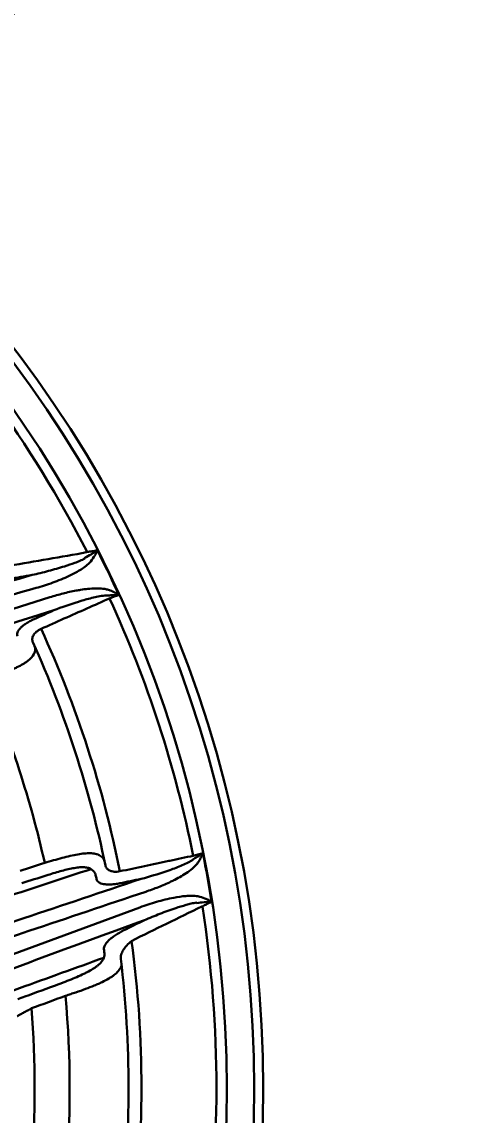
# Model space of a CAD drawing. Header units: inches. Extents: x 975 to 1816, y 133 to 420.
# Drawn here: x 1162.6 to 1184.1, y 275.1 to 327.7 of the extents above; entities that cross this region are included whole.
import ezdxf

# ---------------------------------------------------------------- set-up
doc = ezdxf.new("R2010")
doc.units = ezdxf.units.IN
doc.header["$MEASUREMENT"] = 0
doc.linetypes.add('CENTER', pattern=[2, 1.25, -0.25, 0.25, -0.25])
doc.layers.get('0').update_dxf_attribs({"lineweight": 30})
doc.layers.add('Center', color=1, linetype='CENTER', lineweight=18)
doc.styles.add('TCVN', font='tcvn+7284-2003r.ttf', dxfattribs={"height": 2.5})
doc.dimstyles.new('TCVN', dxfattribs={"dimtxt": 2.5, "dimasz": 3, "dimexe": 0.1, "dimexo": 0.0625, "dimgap": 0.09, "dimtad": 0, "dimtoh": 1, "dimdec": 0, "dimzin": 0, "dimdsep": 46, "dimtxsty": 'TCVN', "dimcen": 0.09, "dimclrd": 2, "dimclre": 2, "dimclrt": 1, "dimadec": 0, "dimazin": 0, "dimtfac": 1, "dimtdec": 0, "dimtofl": 0, "dimtmove": 0, "dimatfit": 3, "dimfxl": 1, "dimtolj": 1, "dimtzin": 0, "dimlwd": 18, "dimlwe": 18, "dimarcsym": 0})

# ---------------------------------------------------------------- blocks, each defined once
blk = doc.blocks.new('*D7')
at = {"layer": 'Center', "color": 2, "linetype": 'Continuous', "lineweight": 18, "transparency": 16777216}
for p, q in [((1171.919, 353.394), (1151.998, 326.267)), ((1174.919, 353.394), (1171.919, 353.394))]:
    blk.add_line(p, q, dxfattribs=at)
at = {"layer": 'Center', "color": 2, "lineweight": 18, "transparency": 16777216}
for p, q in [((1115.306, 276.426), (1115.486, 276.426)), ((1115.396, 276.336), (1115.396, 276.516))]:
    blk.add_line(p, q, dxfattribs=at)
at = {"layer": 'Center', "color": 2, "transparency": 16777216}
blk.add_solid([(1151.595, 326.563), (1152.401, 325.971), (1150.222, 323.849)], dxfattribs=at)
at = {"layer": 'Defpoints', "color": 0, "transparency": 16777216}
for p in [(1150.222, 323.849), (1080.569, 229.002)]:
    blk.add_point(p, dxfattribs=at)
at = {"layer": 'Center', "color": 1, "transparency": 16777216, "insert": (1178.009, 353.394), "char_height": 2.5, "attachment_point": 5, "style": 'TCVN'}
blk.add_mtext('\\A1;∅118', dxfattribs=at)
blk = doc.blocks.new('*D8')
at = {"layer": 'Center', "color": 2, "linetype": 'Continuous', "lineweight": 18, "transparency": 16777216}
for p, q in [((1174.822, 341.958), (1127.243, 289.491)), ((1177.822, 341.958), (1174.822, 341.958))]:
    blk.add_line(p, q, dxfattribs=at)
at = {"layer": 'Center', "color": 2, "lineweight": 18, "transparency": 16777216}
for p, q in [((1115.306, 276.426), (1115.486, 276.426)), ((1115.396, 276.336), (1115.396, 276.516))]:
    blk.add_line(p, q, dxfattribs=at)
at = {"layer": 'Center', "color": 2, "transparency": 16777216}
blk.add_solid([(1126.873, 289.826), (1127.614, 289.155), (1125.228, 287.268)], dxfattribs=at)
at = {"layer": 'Defpoints', "color": 0, "transparency": 16777216}
for p in [(1125.228, 287.268), (1105.563, 265.583)]:
    blk.add_point(p, dxfattribs=at)
at = {"layer": 'Center', "color": 1, "transparency": 16777216, "insert": (1180.537, 341.958), "char_height": 2.5, "attachment_point": 5, "style": 'TCVN'}
blk.add_mtext('\\A1;∅29', dxfattribs=at)

msp = doc.modelspace()

# ---------------------------------------------------------------- linework, layer by layer
for radius in [58.838, 58.403, 57.085]:
    msp.add_circle((1115.396, 276.426), radius)
for radius, start, end in [(56.593, 27.1187, 44.8813), (57.068, 24.5798, 26.9555), (56.593, 11.3945, 24.6055), (52.986, 11.3576, 24.6424), (52.362, 11.8124, 24.1876), (49.533, 12.6372, 23.3628), (57.068, 9.0445, 11.4202), (56.593, 351.1187, 8.8813), (52.986, 352.3216, 7.6784), (52.362, 353.1691, 6.8309), (49.533, 354.8532, 5.1468), (47.848, 355.3945, 4.6055)]:
    msp.add_arc((1115.396, 276.426), radius, start, end)
for points, knots in [([(1162.039, 301.563), (1162.657, 301.666), (1163.276, 301.772), (1164.511, 301.986), (1165.129, 302.096), (1165.746, 302.204)], [0, 0, 0, 0, 0.5, 0.5, 1, 1, 1, 1]), ([(1164.686, 301.53), (1164.852, 301.582), (1165.016, 301.637), (1165.26, 301.729), (1165.341, 301.761), (1165.5, 301.829), (1165.579, 301.866), (1165.656, 301.907)], [0, 0, 0, 0, 0.5, 0.5, 0.75, 0.75, 1, 1, 1, 1]), ([(1165.656, 301.907), (1165.654, 301.908), (1165.653, 301.91), (1165.652, 301.913), (1165.651, 301.915), (1165.65, 301.918), (1165.65, 301.92), (1165.65, 301.924), (1165.651, 301.928), (1165.652, 301.931)], [0, 0, 0, 0, 0.0000422428, 0.0000422428, 0.0000422428, 0.000084418, 0.000084418, 0.000084418, 0.0001407012, 0.0001407012, 0.0001407012, 0.0001407012]), ([(1165.652, 301.931), (1165.755, 301.986), (1165.857, 302.044), (1166.01, 302.136), (1166.06, 302.167), (1166.136, 302.215), (1166.161, 302.231), (1166.198, 302.256), (1166.211, 302.264), (1166.229, 302.277), (1166.235, 302.281), (1166.244, 302.288), (1166.247, 302.29), (1166.252, 302.294), (1166.253, 302.295), (1166.255, 302.298), (1166.256, 302.3), (1166.255, 302.302)], [0, 0, 0, 0, 0.5, 0.5, 0.75, 0.75, 0.875, 0.875, 0.9375, 0.9375, 0.96875, 0.96875, 0.984375, 0.984375, 0.992188, 0.992188, 1, 1, 1, 1]), ([(1165.746, 302.204), (1165.751, 302.209), (1165.756, 302.213), (1165.761, 302.218), (1165.763, 302.219), (1165.765, 302.221), (1165.767, 302.223)], [0, 0, 0, 0, 0.0001038946, 0.0001038946, 0.0001038946, 0.0001448338, 0.0001448338, 0.0001448338, 0.0001448338]), ([(1165.767, 302.223), (1165.847, 302.23), (1165.928, 302.241), (1166.091, 302.267), (1166.173, 302.283), (1166.255, 302.302)], [0, 0, 0, 0, 0.5, 0.5, 1, 1, 1, 1]), ([(1166.264, 302.294), (1166.263, 302.287), (1166.26, 302.28), (1166.254, 302.267), (1166.251, 302.26), (1166.241, 302.24), (1166.234, 302.227), (1166.214, 302.187), (1166.2, 302.161), (1166.157, 302.084), (1166.126, 302.033), (1166.031, 301.883), (1165.962, 301.787), (1165.887, 301.695)], [0, 0, 0, 0, 0.03125, 0.03125, 0.0625, 0.0625, 0.125, 0.125, 0.25, 0.25, 0.5, 0.5, 1, 1, 1, 1]), ([(1166.264, 302.294), (1166.263, 302.296), (1166.262, 302.297), (1166.261, 302.299), (1166.259, 302.3), (1166.257, 302.301), (1166.255, 302.302)], [0, 0, 0, 0, 0.0000252961, 0.0000252961, 0.0000252961, 0.00005828994, 0.00005828994, 0.00005828994, 0.00005828994]), ([(1163.125, 301.114), (1163.388, 301.173), (1163.65, 301.237), (1164.171, 301.375), (1164.43, 301.449), (1164.686, 301.53)], [0, 0, 0, 0, 0.5, 0.5, 1, 1, 1, 1]), ([(1165.887, 301.695), (1165.817, 301.626), (1165.741, 301.564), (1165.583, 301.448), (1165.502, 301.394), (1165.252, 301.242), (1165.079, 301.152), (1164.902, 301.069)], [0, 0, 0, 0, 0.25, 0.25, 0.5, 0.5, 1, 1, 1, 1]), ([(1153.083, 298.279), (1154.746, 298.742), (1156.415, 299.211), (1159.766, 300.157), (1161.444, 300.634), (1163.125, 301.114)], [0, 0, 0, 0, 0.5, 0.5, 1, 1, 1, 1]), ([(1164.902, 301.069), (1164.645, 300.949), (1164.384, 300.843), (1163.854, 300.652), (1163.585, 300.566), (1163.313, 300.489)], [0, 0, 0, 0, 0.5, 0.5, 1, 1, 1, 1]), ([(1163.313, 300.489), (1161.642, 300.015), (1159.973, 299.543), (1156.641, 298.608), (1154.982, 298.145), (1153.329, 297.688)], [0, 0, 0, 0, 0.5, 0.5, 1, 1, 1, 1]), ([(1163.982, 300.045), (1164.19, 300.11), (1164.399, 300.17), (1164.82, 300.277), (1165.033, 300.324), (1165.247, 300.363)], [0, 0, 0, 0, 0.5, 0.5, 1, 1, 1, 1]), ([(1165.45, 300.397), (1165.569, 300.417), (1165.689, 300.433), (1165.929, 300.458), (1166.049, 300.466), (1166.29, 300.471), (1166.411, 300.467), (1166.589, 300.447), (1166.648, 300.437), (1166.765, 300.41), (1166.823, 300.393), (1166.88, 300.37)], [0, 0, 0, 0, 0.25, 0.25, 0.5, 0.5, 0.75, 0.75, 0.875, 0.875, 1, 1, 1, 1]), ([(1166.88, 300.37), (1166.951, 300.341), (1167.021, 300.309), (1167.125, 300.258), (1167.159, 300.24), (1167.21, 300.213), (1167.227, 300.204), (1167.252, 300.189), (1167.26, 300.185), (1167.277, 300.175), (1167.285, 300.17), (1167.292, 300.164)], [0, 0, 0, 0, 0.5, 0.5, 0.75, 0.75, 0.875, 0.875, 0.9375, 0.9375, 1, 1, 1, 1]), ([(1166.781, 300.129), (1166.727, 300.132), (1166.674, 300.129), (1166.568, 300.121), (1166.515, 300.114), (1166.358, 300.091), (1166.253, 300.07), (1165.942, 300), (1165.737, 299.943), (1165.533, 299.881)], [0, 0, 0, 0, 0.125, 0.125, 0.25, 0.25, 0.5, 0.5, 1, 1, 1, 1]), ([(1167.293, 300.15), (1167.292, 300.151), (1167.291, 300.152), (1167.288, 300.152), (1167.287, 300.153), (1167.283, 300.153), (1167.28, 300.153), (1167.272, 300.154), (1167.267, 300.154), (1167.251, 300.154), (1167.24, 300.154), (1167.208, 300.153), (1167.186, 300.153), (1167.121, 300.151), (1167.079, 300.149), (1166.95, 300.142), (1166.865, 300.136), (1166.781, 300.129)], [0, 0, 0, 0, 0.007813, 0.007813, 0.015625, 0.015625, 0.03125, 0.03125, 0.0625, 0.0625, 0.125, 0.125, 0.25, 0.25, 0.5, 0.5, 1, 1, 1, 1]), ([(1167.292, 300.164), (1167.293, 300.162), (1167.294, 300.159), (1167.294, 300.157), (1167.295, 300.155), (1167.294, 300.153), (1167.293, 300.15)], [0, 0, 0, 0, 0.00003455697, 0.00003455697, 0.00003455697, 0.0000682504, 0.0000682504, 0.0000682504, 0.0000682504]), ([(1162.422, 298.171), (1162.399, 298.224), (1162.398, 298.282), (1162.433, 298.381), (1162.451, 298.415), (1162.497, 298.485), (1162.526, 298.521), (1162.596, 298.594), (1162.637, 298.632), (1162.728, 298.706), (1162.779, 298.743), (1162.892, 298.817), (1162.952, 298.853), (1163.081, 298.923), (1163.149, 298.957), (1163.221, 298.989)], [0, 0, 0, 0, 0.25, 0.25, 0.375, 0.375, 0.5, 0.5, 0.625, 0.625, 0.75, 0.75, 0.875, 0.875, 1, 1, 1, 1]), ([(1163.556, 298.518), (1163.511, 298.498), (1163.47, 298.476), (1163.393, 298.429), (1163.358, 298.403), (1163.294, 298.35), (1163.267, 298.323), (1163.219, 298.266), (1163.199, 298.238), (1163.167, 298.18), (1163.155, 298.151), (1163.137, 298.094), (1163.132, 298.066), (1163.128, 297.982), (1163.138, 297.929), (1163.16, 297.879)], [0, 0, 0, 0, 0.125, 0.125, 0.25, 0.25, 0.375, 0.375, 0.5, 0.5, 0.625, 0.625, 0.75, 0.75, 1, 1, 1, 1]), ([(1163.246, 297.688), (1163.27, 297.634), (1163.279, 297.575), (1163.267, 297.448), (1163.247, 297.38), (1163.21, 297.307)], [0, 0, 0, 0, 0.5, 0.5, 1, 1, 1, 1]), ([(1163.21, 297.307), (1163.154, 297.194), (1163.056, 297.087), (1162.883, 296.955), (1162.846, 296.928), (1162.766, 296.876), (1162.725, 296.85), (1162.593, 296.773), (1162.498, 296.722), (1162.342, 296.647), (1162.288, 296.621), (1162.176, 296.571), (1162.118, 296.545), (1161.941, 296.47), (1161.818, 296.42), (1161.561, 296.321), (1161.428, 296.27), (1161.152, 296.169), (1161.011, 296.119), (1160.867, 296.068)], [0, 0, 0, 0, 0.25, 0.25, 0.3125, 0.3125, 0.375, 0.375, 0.5, 0.5, 0.5625, 0.5625, 0.625, 0.625, 0.75, 0.75, 0.875, 0.875, 1, 1, 1, 1]), ([(1163.728, 287.262), (1164.021, 287.349), (1164.3, 287.429), (1164.701, 287.535), (1164.833, 287.568), (1165.082, 287.625), (1165.201, 287.65), (1165.428, 287.69), (1165.536, 287.706), (1165.741, 287.726), (1165.835, 287.731), (1166.009, 287.727), (1166.088, 287.718), (1166.232, 287.688), (1166.296, 287.666), (1166.352, 287.637)], [0, 0, 0, 0, 0.25, 0.25, 0.375, 0.375, 0.5, 0.5, 0.625, 0.625, 0.75, 0.75, 0.875, 0.875, 1, 1, 1, 1]), ([(1170.899, 287.453), (1170.972, 287.496), (1171.044, 287.541), (1171.152, 287.611), (1171.188, 287.635), (1171.241, 287.671), (1171.259, 287.684), (1171.286, 287.702), (1171.294, 287.708), (1171.307, 287.718), (1171.312, 287.721), (1171.318, 287.726), (1171.32, 287.728), (1171.323, 287.731), (1171.324, 287.732), (1171.326, 287.734), (1171.327, 287.735), (1171.327, 287.736)], [0, 0, 0, 0, 0.5, 0.5, 0.75, 0.75, 0.875, 0.875, 0.9375, 0.9375, 0.96875, 0.96875, 0.984375, 0.984375, 0.992188, 0.992188, 1, 1, 1, 1]), ([(1171.334, 287.725), (1171.331, 287.716), (1171.328, 287.707), (1171.32, 287.689), (1171.316, 287.68), (1171.304, 287.654), (1171.296, 287.637), (1171.271, 287.585), (1171.253, 287.55), (1171.2, 287.448), (1171.162, 287.381), (1171.122, 287.316)], [0, 0, 0, 0, 0.0625, 0.0625, 0.125, 0.125, 0.25, 0.25, 0.5, 0.5, 1, 1, 1, 1]), ([(1171.334, 287.725), (1171.333, 287.727), (1171.333, 287.73), (1171.332, 287.732), (1171.33, 287.734), (1171.328, 287.735), (1171.327, 287.736)], [0, 0, 0, 0, 0.00003455697, 0.00003455697, 0.00003455697, 0.0000682504, 0.0000682504, 0.0000682504, 0.0000682504]), ([(1166.352, 287.637), (1166.424, 287.599), (1166.481, 287.556), (1166.565, 287.461), (1166.593, 287.408), (1166.605, 287.35)], [0, 0, 0, 0, 0.5, 0.5, 1, 1, 1, 1]), ([(1169.705, 287.361), (1169.719, 287.364), (1169.733, 287.367), (1169.747, 287.37), (1170.122, 287.449), (1170.498, 287.528), (1170.873, 287.606)], [0, 0, 0, 0, 0.00022606, 0.00022606, 0.00022606, 0.006223299, 0.006223299, 0.006223299, 0.006223299]), ([(1169.745, 286.919), (1169.946, 286.989), (1170.145, 287.064), (1170.438, 287.19), (1170.535, 287.235), (1170.676, 287.308), (1170.722, 287.334), (1170.813, 287.389), (1170.858, 287.419), (1170.899, 287.453)], [0, 0, 0, 0, 0.5, 0.5, 0.75, 0.75, 0.875, 0.875, 1, 1, 1, 1]), ([(1171.122, 287.316), (1171.089, 287.263), (1171.052, 287.216), (1170.973, 287.125), (1170.931, 287.083), (1170.799, 286.961), (1170.704, 286.888), (1170.506, 286.749), (1170.404, 286.685), (1170.195, 286.565), (1170.089, 286.508), (1169.981, 286.453)], [0, 0, 0, 0, 0.125, 0.125, 0.25, 0.25, 0.5, 0.5, 0.75, 0.75, 1, 1, 1, 1]), ([(1165.958, 286.967), (1165.91, 286.995), (1165.855, 287.016), (1165.733, 287.045), (1165.665, 287.053), (1165.518, 287.057), (1165.438, 287.053), (1165.266, 287.036), (1165.176, 287.022), (1164.988, 286.987), (1164.89, 286.965), (1164.686, 286.916), (1164.58, 286.888), (1164.257, 286.798), (1164.034, 286.73), (1163.803, 286.658)], [0, 0, 0, 0, 0.125, 0.125, 0.25, 0.25, 0.375, 0.375, 0.5, 0.5, 0.625, 0.625, 0.75, 0.75, 1, 1, 1, 1]), ([(1166.179, 286.677), (1166.167, 286.735), (1166.142, 286.787), (1166.069, 286.884), (1166.02, 286.928), (1165.958, 286.967)], [0, 0, 0, 0, 0.5, 0.5, 1, 1, 1, 1]), ([(1166.648, 287.144), (1166.66, 287.091), (1166.682, 287.042), (1166.735, 286.978), (1166.756, 286.957), (1166.803, 286.921), (1166.83, 286.905), (1166.89, 286.878), (1166.923, 286.866), (1166.995, 286.849), (1167.033, 286.843), (1167.114, 286.837), (1167.158, 286.837), (1167.249, 286.844), (1167.296, 286.85), (1167.344, 286.86)], [0, 0, 0, 0, 0.25, 0.25, 0.375, 0.375, 0.5, 0.5, 0.625, 0.625, 0.75, 0.75, 0.875, 0.875, 1, 1, 1, 1]), ([(1167.349, 286.282), (1167.272, 286.266), (1167.197, 286.254), (1167.051, 286.234), (1166.979, 286.228), (1166.846, 286.222), (1166.784, 286.222), (1166.666, 286.228), (1166.611, 286.234), (1166.512, 286.253), (1166.467, 286.265), (1166.409, 286.287), (1166.39, 286.295), (1166.356, 286.312), (1166.34, 286.321), (1166.269, 286.371), (1166.235, 286.418), (1166.223, 286.475)], [0, 0, 0, 0, 0.125, 0.125, 0.25, 0.25, 0.375, 0.375, 0.5, 0.5, 0.625, 0.625, 0.6875, 0.6875, 0.75, 0.75, 1, 1, 1, 1]), ([(1169.796, 286.362), (1169.6, 286.267), (1169.4, 286.181), (1168.997, 286.019), (1168.792, 285.945), (1168.586, 285.876)], [0, 0, 0, 0, 0.5, 0.5, 1, 1, 1, 1]), ([(1169.932, 285.587), (1170.124, 285.624), (1170.317, 285.654), (1170.608, 285.677), (1170.706, 285.682), (1170.902, 285.681), (1171, 285.675), (1171.097, 285.66)], [0, 0, 0, 0, 0.5, 0.5, 0.75, 0.75, 1, 1, 1, 1]), ([(1171.097, 285.66), (1171.212, 285.63), (1171.324, 285.593), (1171.489, 285.527), (1171.544, 285.504), (1171.624, 285.467), (1171.651, 285.454), (1171.691, 285.434), (1171.704, 285.427), (1171.723, 285.417), (1171.73, 285.413), (1171.742, 285.406), (1171.749, 285.402), (1171.754, 285.397)], [0, 0, 0, 0, 0.5, 0.5, 0.75, 0.75, 0.875, 0.875, 0.9375, 0.9375, 0.96875, 0.96875, 1, 1, 1, 1]), ([(1158.582, 281.52), (1160.188, 282.122), (1161.803, 282.724), (1165.048, 283.925), (1166.675, 284.525), (1168.306, 285.123)], [0, 0, 0, 0, 0.5, 0.5, 1, 1, 1, 1]), ([(1171.282, 285.165), (1170.719, 284.89), (1170.155, 284.616), (1169.03, 284.063), (1168.467, 283.785), (1167.906, 283.505)], [0, 0, 0, 0, 0.5, 0.5, 1, 1, 1, 1]), ([(1168.306, 285.123), (1168.571, 285.22), (1168.839, 285.309), (1169.38, 285.466), (1169.654, 285.534), (1169.932, 285.587)], [0, 0, 0, 0, 0.5, 0.5, 1, 1, 1, 1]), ([(1170.029, 285.088), (1169.773, 285.003), (1169.52, 284.91), (1169.018, 284.716), (1168.769, 284.613), (1168.521, 284.507)], [0, 0, 0, 0, 0.5, 0.5, 1, 1, 1, 1]), ([(1171.035, 285.353), (1170.948, 285.341), (1170.863, 285.324), (1170.694, 285.286), (1170.61, 285.264), (1170.359, 285.195), (1170.193, 285.143), (1170.029, 285.088)], [0, 0, 0, 0, 0.25, 0.25, 0.5, 0.5, 1, 1, 1, 1]), ([(1171.046, 285.331), (1171.043, 285.333), (1171.041, 285.335), (1171.039, 285.337), (1171.037, 285.339), (1171.036, 285.342), (1171.035, 285.344), (1171.034, 285.347), (1171.034, 285.349), (1171.034, 285.352), (1171.034, 285.352), (1171.034, 285.353), (1171.035, 285.353)], [0, 0, 0, 0, 0.000045235, 0.000045235, 0.000045235, 0.0000912073, 0.0000912073, 0.0000912073, 0.0001333012, 0.0001333012, 0.0001333012, 0.0001415109, 0.0001415109, 0.0001415109, 0.0001415109]), ([(1171.751, 285.386), (1171.752, 285.388), (1171.749, 285.389), (1171.746, 285.39), (1171.744, 285.39), (1171.738, 285.391), (1171.735, 285.391), (1171.723, 285.391), (1171.716, 285.391), (1171.694, 285.39), (1171.679, 285.389), (1171.634, 285.387), (1171.604, 285.386), (1171.515, 285.38), (1171.455, 285.376), (1171.278, 285.36), (1171.161, 285.347), (1171.046, 285.331)], [0, 0, 0, 0, 0.007812, 0.007812, 0.015625, 0.015625, 0.03125, 0.03125, 0.0625, 0.0625, 0.125, 0.125, 0.25, 0.25, 0.5, 0.5, 1, 1, 1, 1]), ([(1171.282, 285.165), (1171.289, 285.165), (1171.296, 285.164), (1171.302, 285.164), (1171.305, 285.163), (1171.308, 285.163), (1171.31, 285.163)], [0, 0, 0, 0, 0.0001038946, 0.0001038946, 0.0001038946, 0.0001448338, 0.0001448338, 0.0001448338, 0.0001448338]), ([(1171.751, 285.386), (1171.674, 285.353), (1171.598, 285.318), (1171.451, 285.243), (1171.38, 285.204), (1171.31, 285.163)], [0, 0, 0, 0, 0.5, 0.5, 1, 1, 1, 1]), ([(1171.754, 285.397), (1171.754, 285.395), (1171.754, 285.393), (1171.754, 285.392), (1171.754, 285.389), (1171.752, 285.388), (1171.751, 285.386)], [0, 0, 0, 0, 0.00002529611, 0.00002529611, 0.00002529611, 0.00005828994, 0.00005828994, 0.00005828994, 0.00005828994]), ([(1168.521, 284.507), (1166.879, 283.907), (1165.241, 283.306), (1161.973, 282.103), (1160.348, 281.501), (1158.73, 280.898)], [0, 0, 0, 0, 0.5, 0.5, 1, 1, 1, 1]), ([(1166.577, 283.118), (1166.573, 283.147), (1166.576, 283.178), (1166.594, 283.245), (1166.609, 283.28), (1166.65, 283.352), (1166.676, 283.389), (1166.74, 283.465), (1166.777, 283.505), (1166.862, 283.585), (1166.908, 283.625), (1167.011, 283.705), (1167.068, 283.746), (1167.249, 283.867), (1167.384, 283.945), (1167.532, 284.019)], [0, 0, 0, 0, 0.125, 0.125, 0.25, 0.25, 0.375, 0.375, 0.5, 0.5, 0.625, 0.625, 0.75, 0.75, 1, 1, 1, 1]), ([(1167.906, 283.505), (1167.818, 283.437), (1167.742, 283.366), (1167.641, 283.254), (1167.61, 283.217), (1167.554, 283.142), (1167.529, 283.105), (1167.484, 283.03), (1167.464, 282.993), (1167.431, 282.921), (1167.418, 282.885), (1167.397, 282.815), (1167.39, 282.781), (1167.382, 282.715), (1167.382, 282.684), (1167.386, 282.653)], [0, 0, 0, 0, 0.25, 0.25, 0.375, 0.375, 0.5, 0.5, 0.625, 0.625, 0.75, 0.75, 0.875, 0.875, 1, 1, 1, 1]), ([(1158.485, 279.774), (1159.825, 280.261), (1161.17, 280.748), (1163.193, 281.48), (1163.868, 281.724), (1165.22, 282.212), (1165.897, 282.456), (1166.574, 282.7)], [0, 0, 0, 0, 0.5, 0.5, 0.75, 0.75, 1, 1, 1, 1]), ([(1164.41, 281.431), (1164.544, 281.481), (1164.677, 281.531), (1164.936, 281.632), (1165.061, 281.683), (1165.302, 281.784), (1165.418, 281.835), (1165.584, 281.912), (1165.638, 281.938), (1165.742, 281.99), (1165.793, 282.016), (1165.937, 282.094), (1166.026, 282.147), (1166.147, 282.227), (1166.185, 282.254), (1166.258, 282.308), (1166.291, 282.336), (1166.448, 282.474), (1166.532, 282.585), (1166.574, 282.7)], [0, 0, 0, 0, 0.125, 0.125, 0.25, 0.25, 0.375, 0.375, 0.4375, 0.4375, 0.5, 0.5, 0.625, 0.625, 0.6875, 0.6875, 0.75, 0.75, 1, 1, 1, 1]), ([(1167.426, 282.305), (1167.32, 282.107), (1167.22, 281.99), (1167.034, 281.844), (1166.994, 281.814), (1166.908, 281.756), (1166.862, 281.728), (1166.717, 281.642), (1166.611, 281.586), (1166.436, 281.502), (1166.375, 281.475), (1166.248, 281.419), (1166.182, 281.391), (1165.979, 281.307), (1165.837, 281.252), (1165.54, 281.143), (1165.386, 281.089), (1165.144, 281.006), (1165.062, 280.979), (1164.897, 280.924), (1164.813, 280.896), (1164.729, 280.869)], [0, 0, 0, 0, 0.25, 0.25, 0.3125, 0.3125, 0.375, 0.375, 0.5, 0.5, 0.5625, 0.5625, 0.625, 0.625, 0.75, 0.75, 0.875, 0.875, 0.9375, 0.9375, 1, 1, 1, 1]), ([(1162.897, 280.16), (1162.828, 280.122), (1162.762, 280.085), (1162.674, 280.036), (1162.646, 280.021), (1162.594, 279.991), (1162.569, 279.978), (1162.525, 279.953), (1162.506, 279.942), (1162.472, 279.923), (1162.457, 279.915), (1162.421, 279.895), (1162.409, 279.888), (1162.409, 279.888)], [0, 0, 0, 0, 0.25, 0.25, 0.375, 0.375, 0.5, 0.5, 0.625, 0.625, 0.75, 0.75, 1, 1, 1, 1])]:
    msp.add_open_spline(points, degree=3, knots=knots)
for points in [[(1163.125, 301.114), (1162.763, 301.051), (1162.401, 300.989), (1162.038, 300.928)], [(1165.247, 300.363), (1165.315, 300.375), (1165.382, 300.387), (1165.45, 300.397)], [(1158.329, 298.272), (1160.209, 298.859), (1162.095, 299.451), (1163.982, 300.045)], [(1165.347, 299.825), (1164.951, 299.703), (1164.561, 299.566), (1164.173, 299.418)], [(1165.533, 299.881), (1165.471, 299.863), (1165.409, 299.844), (1165.347, 299.825)], [(1165.533, 299.881), (1165.533, 299.881), (1165.533, 299.881), (1165.533, 299.881)], [(1166.85, 299.989), (1166.487, 299.826), (1166.124, 299.663), (1165.761, 299.5)], [(1167.293, 300.15), (1167.14, 300.106), (1166.99, 300.052), (1166.85, 299.989)], [(1164.173, 299.418), (1162.274, 298.818), (1160.377, 298.22), (1158.486, 297.628)], [(1163.221, 298.989), (1163.538, 299.133), (1163.855, 299.276), (1164.173, 299.418)], [(1165.761, 299.5), (1165.023, 299.178), (1164.288, 298.851), (1163.556, 298.518)], [(1170.873, 287.606), (1171.023, 287.638), (1171.176, 287.682), (1171.327, 287.736)], [(1162.555, 286.889), (1162.945, 287.016), (1163.337, 287.14), (1163.728, 287.262)], [(1167.344, 286.86), (1168.132, 287.021), (1168.919, 287.189), (1169.705, 287.361)], [(1165.958, 286.967), (1164.676, 286.546), (1163.397, 286.125), (1162.12, 285.704)], [(1163.803, 286.658), (1163.412, 286.536), (1163.022, 286.412), (1162.632, 286.285)], [(1166.223, 286.475), (1166.208, 286.542), (1166.194, 286.61), (1166.179, 286.677)], [(1168.372, 286.495), (1168.772, 286.603), (1169.169, 286.722), (1169.561, 286.856)], [(1169.561, 286.856), (1169.622, 286.877), (1169.684, 286.898), (1169.745, 286.92)], [(1169.745, 286.92), (1169.745, 286.92), (1169.745, 286.92), (1169.745, 286.919)], [(1162.719, 284.601), (1164.597, 285.232), (1166.483, 285.864), (1168.372, 286.495)], [(1168.372, 286.495), (1168.032, 286.423), (1167.691, 286.352), (1167.349, 286.282)], [(1169.981, 286.453), (1169.92, 286.422), (1169.858, 286.392), (1169.796, 286.362)], [(1168.586, 285.876), (1166.71, 285.247), (1164.836, 284.617), (1162.971, 283.987)], [(1158.256, 283.176), (1159.744, 283.626), (1161.233, 284.101), (1162.719, 284.601)], [(1167.532, 284.019), (1167.862, 284.182), (1168.191, 284.345), (1168.521, 284.507)], [(1162.971, 283.987), (1161.487, 283.486), (1160.003, 283.01), (1158.518, 282.559)], [(1166.601, 282.916), (1166.593, 282.983), (1166.585, 283.05), (1166.577, 283.118)], [(1166.574, 282.7), (1166.6, 282.777), (1166.609, 282.849), (1166.601, 282.916)], [(1162.772, 280.832), (1163.319, 281.028), (1163.865, 281.228), (1164.41, 281.431)], [(1164.729, 280.869), (1164.184, 280.665), (1163.637, 280.464), (1163.089, 280.267)], [(1162.442, 280.715), (1162.548, 280.752), (1162.659, 280.792), (1162.772, 280.832)], [(1163.089, 280.267), (1163.023, 280.23), (1162.959, 280.194), (1162.897, 280.16)]]:
    msp.add_open_spline(points, degree=3)

# ---------------------------------------------------------------- dimensions: what is measured, and where the dimension line sits
at = {"layer": 'Center'}
for p1, p2, picture, middle in [((1080.569, 229.002), (1150.222, 323.849), '*D7', (1178.009, 353.394)), ((1105.563, 265.583), (1125.228, 287.268), '*D8', (1180.537, 341.958))]:
    dim = msp.add_diameter_dim_2p(p1=p1, p2=p2, dimstyle='TCVN', dxfattribs=at)
    dim.commit()
    dim.dimension.update_dxf_attribs({"geometry": picture, "text_midpoint": middle, "dimtype": 163})

doc.saveas('drawing.dxf')
